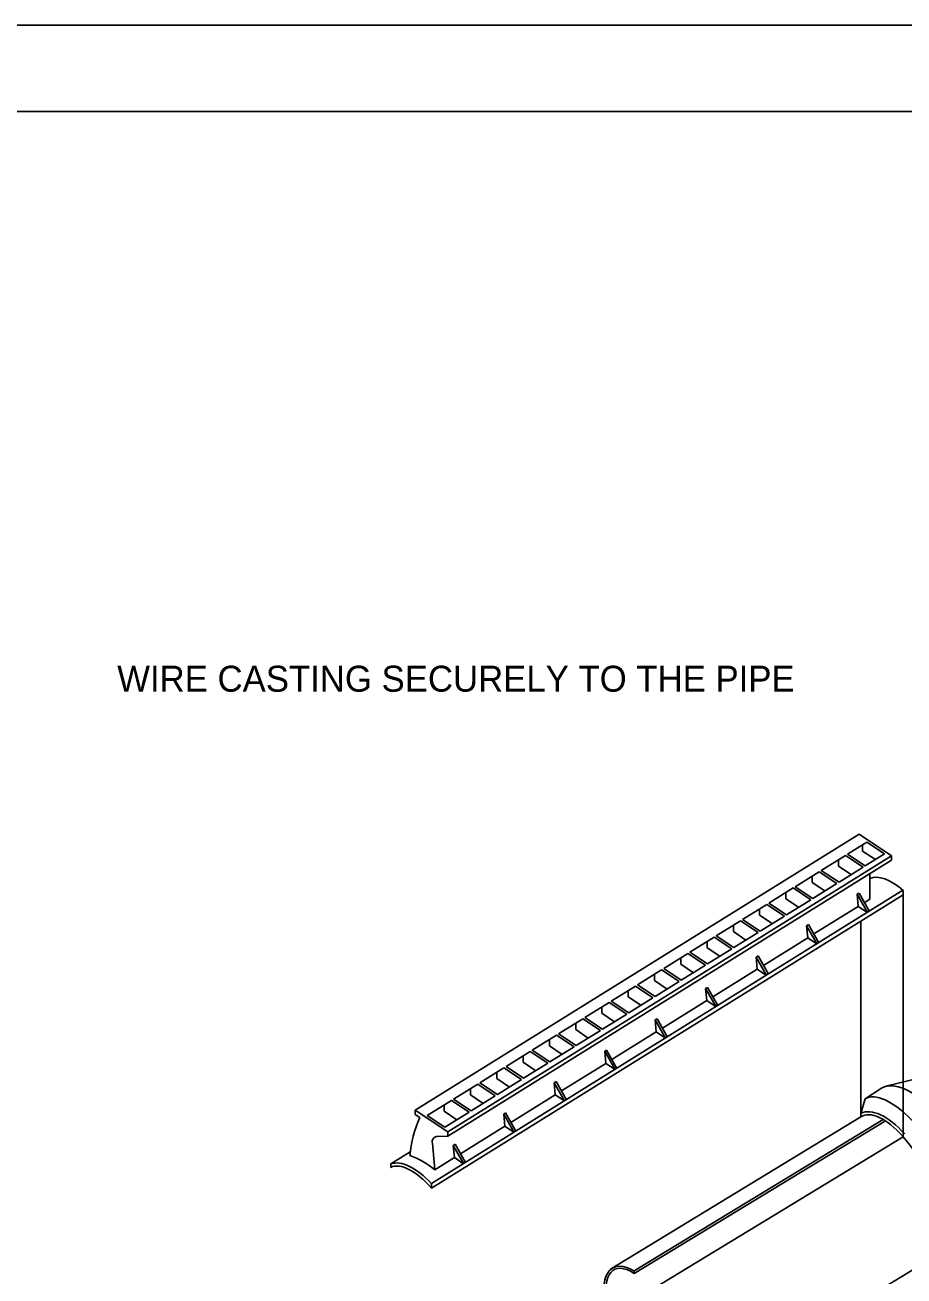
# Model space of a CAD drawing. Extents: x 99686 to 100366, y 100012 to 100452.
# Drawn here: x 100061.8 to 100163.3, y 100307.6 to 100452.1 of the extents above; entities that cross this region are included whole.
import ezdxf

# ---------------------------------------------------------------- set-up
doc = ezdxf.new("R2010")
doc.units = 0
for name, color, linetype in [('Design_PR_Roadway Notes', 7, 'Continuous'), ('Level 52', 7, 'Continuous'), ('Sheets_50 Reference Boundary', 7, 'Continuous'), ('Sheets_General Details', 7, 'Continuous'), ('Sheets_Printer Plotting Border', 7, 'Continuous')]:
    doc.layers.add(name, color=color, linetype=linetype)

msp = doc.modelspace()

# ---------------------------------------------------------------- linework, layer by layer
at = {"layer": 'Level 52'}
for p, q in [((100106.85, 100326.78), (100158.1, 100358.66)), ((100158.1, 100358.66), (100161.84, 100356.16)), ((100156.78, 100356.37), (100159, 100357.75)), ((100158.51, 100356.71), (100158.51, 100357.45)), ((100158.51, 100356.71), (100159.98, 100355.73)), ((100159, 100357.75), (100161.04, 100356.39)), ((100110.59, 100324.28), (100161.84, 100356.16)), ((100110.59, 100323.8), (100161.84, 100355.67)), ((100153.74, 100354.48), (100156.55, 100356.22)), ((100155.72, 100354.97), (100155.72, 100355.71)), ((100155.72, 100354.97), (100157.18, 100353.99)), ((100156.55, 100356.22), (100158.58, 100354.87)), ((100156.78, 100356.37), (100158.82, 100355.01)), ((100158.82, 100355.01), (100161.04, 100356.39)), ((100161.84, 100355.67), (100161.84, 100356.16)), ((100150.71, 100352.59), (100153.51, 100354.33)), ((100152.68, 100353.08), (100152.68, 100353.82)), ((100153.51, 100354.33), (100155.54, 100352.97)), ((100153.74, 100354.48), (100155.79, 100353.12)), ((100155.79, 100353.12), (100158.58, 100354.87)), ((100159.35, 100351.16), (100159.35, 100354.11)), ((100163.17, 100352.18), (100108.71, 100318.31)), ((100147.68, 100350.71), (100150.47, 100352.45)), ((100150.47, 100352.45), (100152.51, 100351.09)), ((100150.71, 100352.59), (100152.75, 100351.24)), ((100152.68, 100353.08), (100154.15, 100352.11)), ((100152.75, 100351.24), (100155.54, 100352.97)), ((100163.19, 100352.16), (100163.19, 100351.67)), ((100163.19, 100351.67), (100108.71, 100317.79)), ((100147.68, 100350.71), (100149.71, 100349.35)), ((100149.65, 100351.19), (100149.65, 100351.93)), ((100149.65, 100351.19), (100151.11, 100350.22)), ((100149.71, 100349.35), (100152.51, 100351.09)), ((100158, 100350.32), (100157.87, 100351.72)), ((100157.87, 100351.72), (100159.08, 100349.6)), ((100158.09, 100351.85), (100157.88, 100351.72)), ((100158.1, 100351.84), (100159.29, 100349.74)), ((100159.35, 100351.16), (100158.69, 100350.75)), ((100163.19, 100323.72), (100163.19, 100351.67)), ((100144.64, 100348.82), (100147.44, 100350.56)), ((100146.61, 100349.31), (100146.61, 100350.04)), ((100146.61, 100349.31), (100148.08, 100348.33)), ((100146.68, 100347.46), (100149.48, 100349.2)), ((100147.44, 100350.56), (100149.48, 100349.2)), ((100158, 100350.32), (100152.88, 100347.14)), ((100158, 100350.32), (100159.08, 100349.6)), ((100141.61, 100346.93), (100144.41, 100348.67)), ((100143.58, 100347.42), (100143.58, 100348.16)), ((100144.41, 100348.67), (100146.44, 100347.31)), ((100144.64, 100348.82), (100146.68, 100347.46)), ((100152.26, 100348.22), (100152.04, 100348.09)), ((100152.17, 100346.7), (100152.04, 100348.09)), ((100152.04, 100348.09), (100153.25, 100345.98)), ((100152.26, 100348.22), (100153.46, 100346.11)), ((100158.3, 100326.01), (100158.3, 100348.63)), ((100138.57, 100345.04), (100141.37, 100346.78)), ((100141.37, 100346.78), (100143.41, 100345.43)), ((100141.61, 100346.93), (100143.64, 100345.57)), ((100143.58, 100347.42), (100145.04, 100346.44)), ((100143.64, 100345.57), (100146.44, 100347.31)), ((100152.17, 100346.7), (100147.05, 100343.51)), ((100152.17, 100346.7), (100153.25, 100345.98)), ((100135.54, 100343.16), (100138.34, 100344.9)), ((100138.34, 100344.9), (100140.37, 100343.54)), ((100138.57, 100345.04), (100140.61, 100343.69)), ((100140.54, 100345.53), (100140.54, 100346.27)), ((100140.54, 100345.53), (100142.01, 100344.56)), ((100140.61, 100343.69), (100143.41, 100345.43)), ((100137.51, 100343.64), (100137.51, 100344.38)), ((100137.51, 100343.64), (100138.97, 100342.67)), ((100137.57, 100341.8), (100140.37, 100343.54)), ((100146.43, 100344.6), (100146.21, 100344.46)), ((100146.34, 100343.07), (100146.21, 100344.47)), ((100146.21, 100344.47), (100147.41, 100342.35)), ((100146.43, 100344.6), (100147.63, 100342.49)), ((100132.5, 100341.27), (100135.3, 100343.01)), ((100134.47, 100341.76), (100134.47, 100342.49)), ((100135.3, 100343.01), (100137.34, 100341.65)), ((100135.54, 100343.16), (100137.57, 100341.8)), ((100146.34, 100343.07), (100141.22, 100339.88)), ((100146.34, 100343.07), (100147.41, 100342.35)), ((100129.47, 100339.38), (100132.27, 100341.12)), ((100131.44, 100339.87), (100131.44, 100340.61)), ((100132.27, 100341.12), (100134.3, 100339.77)), ((100132.5, 100341.27), (100134.54, 100339.91)), ((100134.47, 100341.76), (100135.94, 100340.78)), ((100134.54, 100339.91), (100137.34, 100341.65)), ((100140.6, 100340.97), (100140.38, 100340.84)), ((100140.51, 100339.44), (100140.38, 100340.84)), ((100140.38, 100340.84), (100141.59, 100338.73)), ((100140.6, 100340.97), (100141.8, 100338.86)), ((100126.44, 100337.5), (100129.23, 100339.23)), ((100129.23, 100339.23), (100131.27, 100337.88)), ((100129.47, 100339.38), (100131.51, 100338.02)), ((100131.44, 100339.87), (100132.9, 100338.9)), ((100131.51, 100338.02), (100134.3, 100339.77)), ((100140.51, 100339.44), (100135.38, 100336.26)), ((100140.51, 100339.44), (100141.59, 100338.73)), ((100128.4, 100337.99), (100128.4, 100338.72)), ((100128.4, 100337.99), (100129.87, 100337.01)), ((100128.47, 100336.14), (100131.27, 100337.88)), ((100123.4, 100335.61), (100126.19, 100337.35)), ((100125.37, 100336.1), (100125.37, 100336.83)), ((100126.19, 100337.35), (100128.23, 100335.99)), ((100126.44, 100337.5), (100128.47, 100336.14)), ((100134.77, 100337.35), (100134.55, 100337.21)), ((100134.68, 100335.82), (100134.55, 100337.21)), ((100134.55, 100337.21), (100135.75, 100335.1)), ((100134.77, 100337.35), (100135.97, 100335.24)), ((100120.36, 100333.72), (100123.16, 100335.46)), ((100122.34, 100334.21), (100122.34, 100334.94)), ((100123.16, 100335.46), (100125.2, 100334.1)), ((100123.4, 100335.61), (100125.43, 100334.25)), ((100125.37, 100336.1), (100126.83, 100335.12)), ((100125.43, 100334.25), (100128.23, 100335.99)), ((100134.68, 100335.82), (100129.55, 100332.63)), ((100134.68, 100335.82), (100135.75, 100335.1)), ((100117.33, 100331.83), (100120.13, 100333.57)), ((100120.13, 100333.57), (100122.16, 100332.22)), ((100120.36, 100333.72), (100122.4, 100332.37)), ((100122.34, 100334.21), (100123.8, 100333.23)), ((100122.4, 100332.37), (100125.2, 100334.1)), ((100128.93, 100333.72), (100128.72, 100333.59)), ((100128.84, 100332.19), (100128.72, 100333.59)), ((100128.72, 100333.59), (100129.92, 100331.47)), ((100128.93, 100333.72), (100130.14, 100331.61)), ((100119.3, 100332.32), (100119.3, 100333.06)), ((100119.3, 100332.32), (100120.76, 100331.34)), ((100119.36, 100330.47), (100122.16, 100332.22)), ((100128.84, 100332.19), (100123.72, 100329.01)), ((100128.84, 100332.19), (100129.92, 100331.47)), ((100114.29, 100329.95), (100117.09, 100331.69)), ((100116.26, 100330.43), (100116.26, 100331.17)), ((100116.26, 100330.43), (100117.73, 100329.46)), ((100117.09, 100331.69), (100119.13, 100330.33)), ((100117.33, 100331.83), (100119.36, 100330.47)), ((100166.61, 100330.87), (100161.21, 100329.55)), ((100111.26, 100328.06), (100114.06, 100329.8)), ((100113.23, 100328.55), (100113.23, 100329.29)), ((100114.06, 100329.8), (100116.09, 100328.44)), ((100114.29, 100329.95), (100116.33, 100328.59)), ((100116.33, 100328.59), (100119.13, 100330.33)), ((100122.87, 100329.95), (100122.89, 100329.96)), ((100122.89, 100329.96), (100123.1, 100330.1)), ((100123.01, 100328.57), (100122.89, 100329.96)), ((100122.89, 100329.96), (100124.09, 100327.85)), ((100123.1, 100330.1), (100124.31, 100327.98)), ((100160.69, 100329.34), (100158.82, 100328.1)), ((100108.23, 100326.17), (100111.02, 100327.91)), ((100111.02, 100327.91), (100113.06, 100326.55)), ((100111.26, 100328.06), (100113.3, 100326.7)), ((100113.23, 100328.55), (100114.69, 100327.57)), ((100113.3, 100326.7), (100116.09, 100328.44)), ((100123.01, 100328.57), (100117.89, 100325.38)), ((100123.01, 100328.57), (100124.09, 100327.85)), ((100158.82, 100328.1), (100158.31, 100326.41)), ((100106.85, 100326.3), (100106.85, 100326.78)), ((100106.85, 100326.78), (100110.59, 100324.28)), ((100106.85, 100326.3), (100107.36, 100325.95)), ((100108.23, 100326.17), (100110.26, 100324.82)), ((100110.19, 100326.66), (100110.19, 100327.4)), ((100110.19, 100326.66), (100111.66, 100325.69)), ((100110.26, 100324.82), (100113.06, 100326.55)), ((100117.27, 100326.47), (100117.06, 100326.34)), ((100117.18, 100324.94), (100117.06, 100326.34)), ((100117.06, 100326.34), (100118.26, 100324.22)), ((100117.27, 100326.47), (100118.47, 100324.36)), ((100158.31, 100326.41), (100158.3, 100326.01)), ((100117.18, 100324.94), (100112.07, 100321.76)), ((100117.18, 100324.94), (100118.26, 100324.22)), ((100158.3, 100326.01), (100129.41, 100308.43)), ((100160.89, 100325.72), (100132.14, 100308.22)), ((100161.02, 100325.5), (100132.14, 100307.92)), ((100110.59, 100323.8), (100109.38, 100323.76)), ((100110.59, 100323.8), (100110.59, 100324.28)), ((100163.19, 100323.72), (100134.44, 100306.22)), ((100106.25, 100321.98), (100104.02, 100320.59)), ((100109.09, 100319.91), (100108.82, 100322.96)), ((100111.45, 100322.85), (100111.23, 100322.71)), ((100111.36, 100321.31), (100111.23, 100322.71)), ((100111.23, 100322.71), (100112.45, 100320.61)), ((100111.45, 100322.85), (100112.66, 100320.74)), ((100104.02, 100320.59), (100104.02, 100320.18)), ((100111.36, 100321.31), (100109.09, 100319.91)), ((100111.36, 100321.31), (100112.43, 100320.6)), ((100108.71, 100317.79), (100108.71, 100318.31)), ((100166.94, 100309.97), (100138.19, 100292.47)), ((100132.14, 100308.22), (100132.14, 100307.94))]:
    msp.add_line(p, q, dxfattribs=at)
for centre, major_axis, ratio, start_param, end_param in [((100163.6, 100345.16), (-4.39, 8.33), 0.418649, 5.457133, 6.246091), ((100166, 100320.28), (5.31, -9.06), 0.422178, 6.28313, 9.424722), ((100164.13, 100319.66), (5.31, -8.44), 0.375151, 6.283136, 9.424729), ((100162.69, 100318.03), (-4.25, 8.06), 0.399373, 5.266762, 6.327554), ((100162.72, 100318.05), (-4.41, 8.36), 0.420725, 5.268555, 6.283006), ((100119.89, 100320.33), (-13.72, 0), 0.999876, 5.861377, 6.195039), ((100109.4, 100323.14), (0.613, 0), 0.999876, 1.599754, 3.454954), ((100162.69, 100318.03), (-4.25, 8.06), 0.399373, 3.141544, 5.266762), ((100108.22, 100312.1), (-4.42, 8.39), 0.423078, 5.298162, 6.223143), ((100108.22, 100312.1), (-4.25, 8.06), 0.399373, 5.26818, 6.268905), ((100102.92, 100312.34), (-9.78, 0), 0.999876, 4.028201, 4.36767), ((100133.94, 100300.53), (-4.25, 8.06), 0.399373, 5.705779, 11.549947), ((100133.94, 100300.53), (-4.13, 7.84), 0.38217, 5.700882, 11.524674)]:
    msp.add_ellipse(centre, major_axis=major_axis, ratio=ratio, start_param=start_param, end_param=end_param, dxfattribs=at)
at = {"layer": 'Sheets_50 Reference Boundary'}
msp.add_lwpolyline([(99725.73, 100442.11), (100355.73, 100442.11), (100355.73, 100042.11), (99725.73, 100042.11)], close=True, dxfattribs=at)
at = {"layer": 'Sheets_General Details'}
msp.add_line((100365.73, 100452.11), (99685.73, 100452.11), dxfattribs=at)
msp.add_lwpolyline([(99725.73, 100442.11), (100355.73, 100442.11), (100355.73, 100022.11), (99725.73, 100022.11)], close=True, dxfattribs=at)
at = {"layer": 'Sheets_Printer Plotting Border'}
msp.add_lwpolyline([(99685.73, 100012.11), (100365.73, 100012.11), (100365.73, 100452.11), (99685.73, 100452.11)], close=True, dxfattribs=at)

# ---------------------------------------------------------------- texts
at = {"layer": 'Design_PR_Roadway Notes'}
msp.add_text('WIRE CASTING SECURELY TO THE PIPE', height=3, dxfattribs=at).set_placement((100072.42, 100375.12))

doc.saveas('drawing.dxf')
